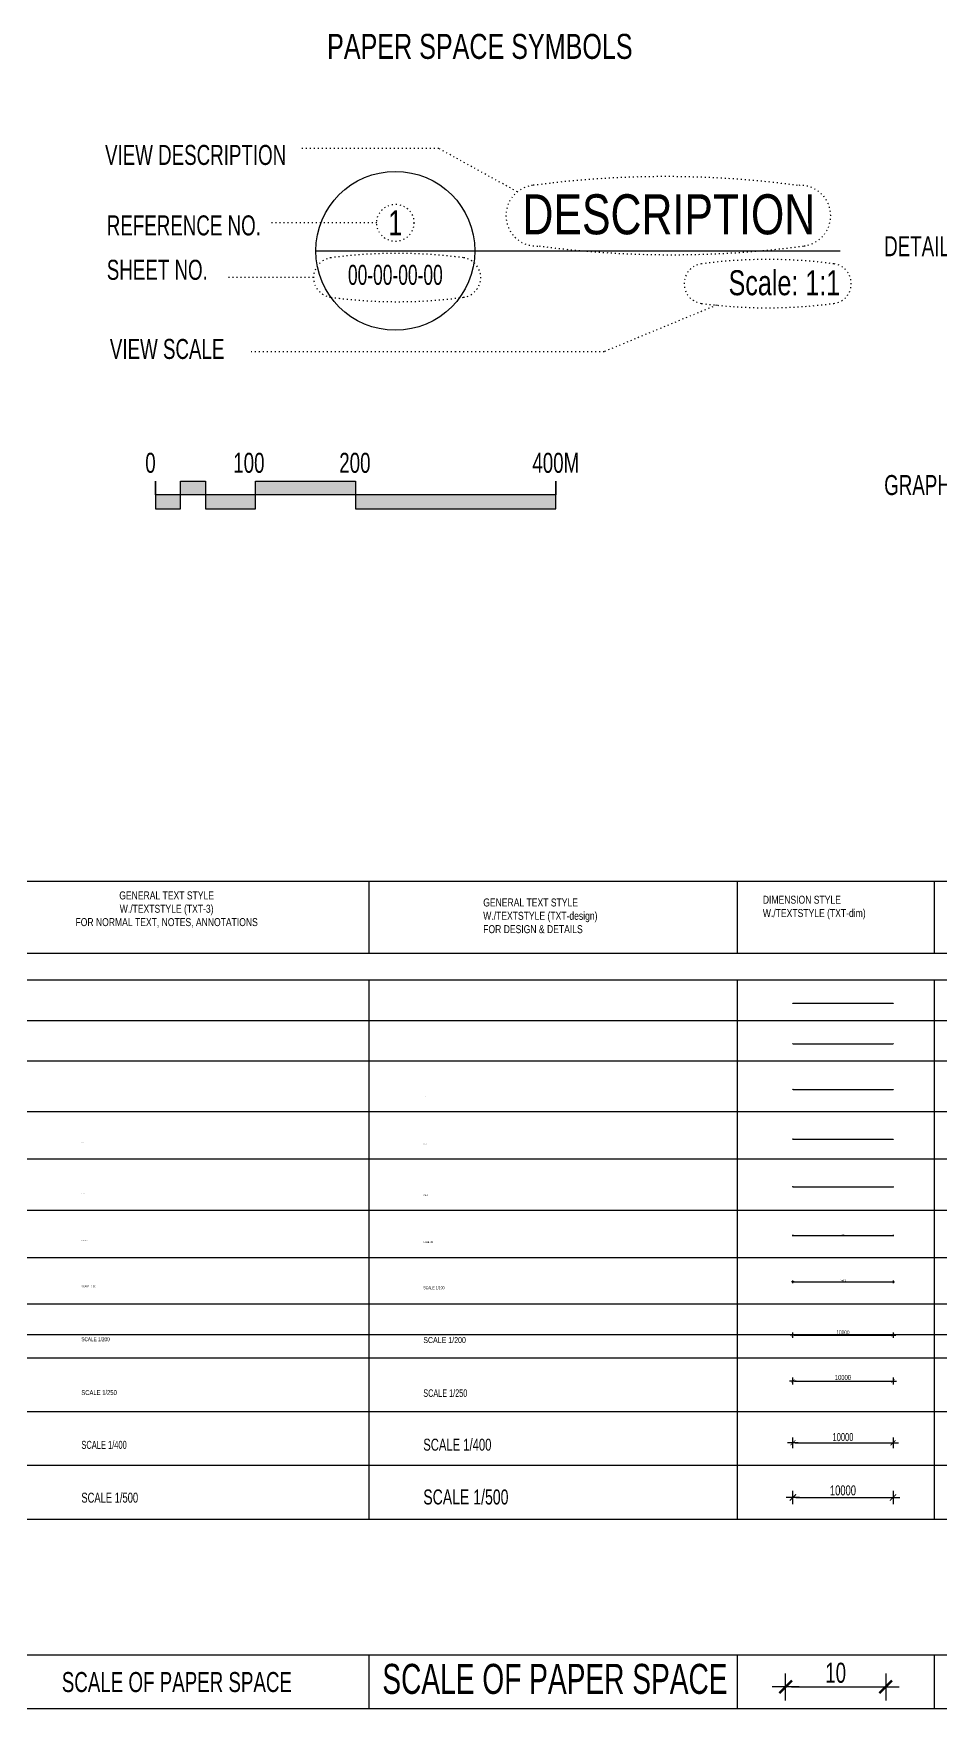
# Model space of a CAD drawing. Extents: x -1 to 478, y -15 to 369.
# Drawn here: x 109 to 199.6, y -15.4 to 152 of the extents above; entities that cross this region are included whole.
import ezdxf
from ezdxf.enums import TextEntityAlignment as Align

# ---------------------------------------------------------------- set-up
doc = ezdxf.new("R2010")
doc.units = 0
doc.header["$MEASUREMENT"] = 0
doc.linetypes.add('ACAD_ISO07W100', pattern=[3, 0, -3])
for name, color, linetype in [('LA-GNRL-Design Text', 3, 'Continuous'), ('LA-GNRL-NOTES-Text-01', 183, 'Continuous'), ('LA-GNRL-NOTES-Text-02', 150, 'Continuous'), ('LA-GNRL-NOTES-Text-03', 240, 'Continuous'), ('LA-GNRL-Paper Space Symbols', 161, 'Continuous'), ('LA-STAK-Dimensions', 180, 'Continuous')]:
    doc.layers.add(name, color=color, linetype=linetype)
doc.styles.add('TXT- (1)', font='gh-general font.shx', dxfattribs={"width": 0.8})
doc.styles.add('TXT- (2)', font='gh-general font.shx', dxfattribs={"width": 0.75})
doc.styles.add('TXT- (3)', font='gh-general font.shx', dxfattribs={"width": 0.7})
doc.styles.add('TXT- (design)', font='stylu.ttf', dxfattribs={"width": 0.7})
doc.styles.add('TXT- (dim)', font='gh-dimenion font.shx', dxfattribs={"width": 0.7})
doc.dimstyles.new('DIM (1-10)', dxfattribs={"dimtxt": 0.02, "dimasz": 0.006, "dimexe": 0.09, "dimexo": 0, "dimgap": 0.004, "dimtad": 1, "dimdec": 0, "dimlfac": 1000, "dimzin": 0, "dimdsep": 46, "dimtxsty": 'TXT- (dim)', "dimblk1": 'PR-B-LA-GN-DimTick', "dimblk2": 'PR-B-LA-GN-DimTick', "dimsah": 1, "dimcen": 0.004, "dimse1": 1, "dimse2": 1, "dimclrd": 256, "dimclre": 9, "dimclrt": 100, "dimazin": 0, "dimtfac": 1, "dimtdec": 0, "dimtofl": 0, "dimtmove": 2, "dimatfit": 3, "dimldrblk": 'PR-B-LA-GN-Leader-Arrow', "dimfxl": 0.09, "dimtolj": 1, "dimarcsym": 0})
doc.dimstyles.new('DIM (1-100)', dxfattribs={"dimtxt": 0.2, "dimasz": 0.06, "dimexe": 0.09, "dimexo": 0, "dimgap": 0.04, "dimtad": 1, "dimdec": 0, "dimlfac": 1000, "dimzin": 0, "dimdsep": 46, "dimtxsty": 'TXT- (dim)', "dimblk1": 'PR-B-LA-GN-DimTick', "dimblk2": 'PR-B-LA-GN-DimTick', "dimsah": 1, "dimcen": 0.04, "dimse1": 1, "dimse2": 1, "dimclrd": 256, "dimclre": 9, "dimclrt": 100, "dimazin": 0, "dimtfac": 1, "dimtdec": 0, "dimtofl": 0, "dimtmove": 2, "dimatfit": 3, "dimldrblk": 'PR-B-LA-GN-Leader-Arrow', "dimfxl": 0.09, "dimtolj": 1, "dimarcsym": 0})
doc.dimstyles.new('DIM (1-2)', dxfattribs={"dimtxt": 0.004, "dimasz": 0.0012, "dimexe": 0.09, "dimexo": 0, "dimgap": 0.0008, "dimtad": 1, "dimdec": 0, "dimlfac": 1000, "dimzin": 0, "dimdsep": 46, "dimtxsty": 'TXT- (dim)', "dimblk1": 'PR-B-LA-GN-DimTick', "dimblk2": 'PR-B-LA-GN-DimTick', "dimsah": 1, "dimcen": 0.0008, "dimse1": 1, "dimse2": 1, "dimclrd": 256, "dimclre": 9, "dimclrt": 100, "dimazin": 0, "dimtfac": 1, "dimtdec": 0, "dimtofl": 0, "dimtmove": 2, "dimatfit": 3, "dimldrblk": 'PR-B-LA-GN-Leader-Arrow', "dimfxl": 0.09, "dimtolj": 1, "dimarcsym": 0})
doc.dimstyles.new('DIM (1-20)', dxfattribs={"dimtxt": 0.04, "dimasz": 0.012, "dimexe": 0.09, "dimexo": 0, "dimgap": 0.008, "dimtad": 1, "dimdec": 0, "dimlfac": 1000, "dimzin": 0, "dimdsep": 46, "dimtxsty": 'TXT- (dim)', "dimblk1": 'PR-B-LA-GN-DimTick', "dimblk2": 'PR-B-LA-GN-DimTick', "dimsah": 1, "dimcen": 0.008, "dimse1": 1, "dimse2": 1, "dimclrd": 256, "dimclre": 9, "dimclrt": 100, "dimazin": 0, "dimtfac": 1, "dimtdec": 0, "dimtofl": 0, "dimtmove": 2, "dimatfit": 3, "dimldrblk": 'PR-B-LA-GN-Leader-Arrow', "dimfxl": 0.09, "dimtolj": 1, "dimarcsym": 0})
doc.dimstyles.new('DIM (1-200)', dxfattribs={"dimtxt": 0.4, "dimasz": 0.12, "dimexe": 0.09, "dimexo": 0, "dimgap": 0.08, "dimtad": 1, "dimdec": 0, "dimlfac": 1000, "dimzin": 0, "dimdsep": 46, "dimtxsty": 'TXT- (dim)', "dimblk1": 'PR-B-LA-GN-DimTick', "dimblk2": 'PR-B-LA-GN-DimTick', "dimsah": 1, "dimcen": 0.08, "dimse1": 1, "dimse2": 1, "dimclrd": 256, "dimclre": 9, "dimclrt": 100, "dimazin": 0, "dimtfac": 1, "dimtdec": 0, "dimtofl": 0, "dimtmove": 2, "dimatfit": 3, "dimldrblk": 'PR-B-LA-GN-Leader-Arrow', "dimfxl": 0.09, "dimtolj": 1, "dimarcsym": 0})
doc.dimstyles.new('DIM (1-25)', dxfattribs={"dimtxt": 0.05, "dimasz": 0.015, "dimexe": 0.09, "dimexo": 0, "dimgap": 0.01, "dimtad": 1, "dimdec": 0, "dimlfac": 1000, "dimzin": 0, "dimdsep": 46, "dimtxsty": 'TXT- (dim)', "dimblk1": 'PR-B-LA-GN-DimTick', "dimblk2": 'PR-B-LA-GN-DimTick', "dimsah": 1, "dimcen": 0.01, "dimse1": 1, "dimse2": 1, "dimclrd": 256, "dimclre": 9, "dimclrt": 100, "dimazin": 0, "dimtfac": 1, "dimtdec": 0, "dimtofl": 0, "dimtmove": 2, "dimatfit": 3, "dimldrblk": 'PR-B-LA-GN-Leader-Arrow', "dimfxl": 0.09, "dimtolj": 1, "dimarcsym": 0})
doc.dimstyles.new('DIM (1-250)', dxfattribs={"dimtxt": 0.5, "dimasz": 0.15, "dimexe": 0.09, "dimexo": 0, "dimgap": 0.1, "dimtad": 1, "dimdec": 0, "dimlfac": 1000, "dimzin": 0, "dimdsep": 46, "dimtxsty": 'TXT- (dim)', "dimblk1": 'PR-B-LA-GN-DimTick', "dimblk2": 'PR-B-LA-GN-DimTick', "dimsah": 1, "dimcen": 0.1, "dimse1": 1, "dimse2": 1, "dimclrd": 256, "dimclre": 9, "dimclrt": 100, "dimazin": 0, "dimtfac": 1, "dimtdec": 0, "dimtofl": 0, "dimtmove": 2, "dimatfit": 3, "dimldrblk": 'PR-B-LA-GN-Leader-Arrow', "dimfxl": 0.09, "dimtolj": 1, "dimarcsym": 0})
doc.dimstyles.new('DIM (1-400)', dxfattribs={"dimtxt": 0.8, "dimasz": 0.24, "dimexe": 0.09, "dimexo": 0, "dimgap": 0.16, "dimtad": 1, "dimdec": 0, "dimlfac": 1000, "dimzin": 0, "dimdsep": 46, "dimtxsty": 'TXT- (dim)', "dimblk1": 'PR-B-LA-GN-DimTick', "dimblk2": 'PR-B-LA-GN-DimTick', "dimsah": 1, "dimcen": 0.16, "dimse1": 1, "dimse2": 1, "dimclrd": 256, "dimclre": 9, "dimclrt": 100, "dimazin": 0, "dimtfac": 1, "dimtdec": 0, "dimtofl": 0, "dimtmove": 2, "dimatfit": 3, "dimldrblk": 'PR-B-LA-GN-Leader-Arrow', "dimfxl": 0.09, "dimtolj": 1, "dimarcsym": 0})
doc.dimstyles.new('DIM (1-5)', dxfattribs={"dimtxt": 0.01, "dimasz": 0.003, "dimexe": 0.09, "dimexo": 0, "dimgap": 0.002, "dimtad": 1, "dimdec": 0, "dimlfac": 1000, "dimzin": 0, "dimdsep": 46, "dimtxsty": 'TXT- (dim)', "dimblk1": 'PR-B-LA-GN-DimTick', "dimblk2": 'PR-B-LA-GN-DimTick', "dimsah": 1, "dimcen": 0.002, "dimse1": 1, "dimse2": 1, "dimclrd": 256, "dimclre": 9, "dimclrt": 100, "dimazin": 0, "dimtfac": 1, "dimtdec": 0, "dimtofl": 0, "dimtmove": 2, "dimatfit": 3, "dimldrblk": 'PR-B-LA-GN-Leader-Arrow', "dimfxl": 0.09, "dimtolj": 1, "dimarcsym": 0})
doc.dimstyles.new('DIM (1-50)', dxfattribs={"dimtxt": 0.1, "dimasz": 0.03, "dimexe": 0.09, "dimexo": 0, "dimgap": 0.02, "dimtad": 1, "dimdec": 0, "dimlfac": 1000, "dimzin": 0, "dimdsep": 46, "dimtxsty": 'TXT- (dim)', "dimblk1": 'PR-B-LA-GN-DimTick', "dimblk2": 'PR-B-LA-GN-DimTick', "dimsah": 1, "dimcen": 0.02, "dimse1": 1, "dimse2": 1, "dimclrd": 256, "dimclre": 9, "dimclrt": 100, "dimazin": 0, "dimtfac": 1, "dimtdec": 0, "dimtofl": 0, "dimtmove": 2, "dimatfit": 3, "dimldrblk": 'PR-B-LA-GN-Leader-Arrow', "dimfxl": 0.09, "dimtolj": 1, "dimarcsym": 0})
doc.dimstyles.new('DIM (1-500)', dxfattribs={"dimtxt": 1, "dimasz": 0.3, "dimexe": 0.09, "dimexo": 0, "dimgap": 0.2, "dimtad": 1, "dimdec": 0, "dimlfac": 1000, "dimzin": 0, "dimdsep": 46, "dimtxsty": 'TXT- (dim)', "dimblk1": 'PR-B-LA-GN-DimTick', "dimblk2": 'PR-B-LA-GN-DimTick', "dimsah": 1, "dimcen": 0.2, "dimse1": 1, "dimse2": 1, "dimclrd": 256, "dimclre": 9, "dimclrt": 100, "dimazin": 0, "dimtfac": 1, "dimtdec": 0, "dimtofl": 0, "dimtmove": 2, "dimatfit": 3, "dimldrblk": 'PR-B-LA-GN-Leader-Arrow', "dimfxl": 0.09, "dimtolj": 1, "dimarcsym": 0})
doc.dimstyles.new('DIM- (PAPERSPACE)', dxfattribs={"dimtxt": 2, "dimasz": 0.6, "dimexe": 0.09, "dimexo": 0, "dimgap": 0.4, "dimtad": 1, "dimdec": 0, "dimzin": 0, "dimdsep": 46, "dimtxsty": 'TXT- (dim)', "dimblk1": 'PR-B-LA-GN-DimTick', "dimblk2": 'PR-B-LA-GN-DimTick', "dimsah": 1, "dimcen": 0.4, "dimse1": 1, "dimse2": 1, "dimclrd": 256, "dimclre": 9, "dimclrt": 100, "dimazin": 0, "dimtfac": 1, "dimtdec": 0, "dimtofl": 0, "dimtmove": 2, "dimatfit": 3, "dimldrblk": 'PR-B-LA-GN-Leader-Arrow', "dimfxl": 0.09, "dimtolj": 1, "dimarcsym": 0})

# ---------------------------------------------------------------- blocks, each defined once
blk = doc.blocks.new('PR-B-LA-GN-DimTick')
at = {"color": 90}
for p, q in [((-2.25, 0), (2.25, 0)), ((0, 2.25), (0, -2.25))]:
    blk.add_line(p, q, dxfattribs=at)
at = {"const_width": 0.375}
blk.add_lwpolyline([(-1.05, -1.05), (1.05, 1.05)], dxfattribs=at)
blk = doc.blocks.new('*D1')
at = {"layer": 'DEFPOINTS', "color": 0, "lineweight": 100, "transparency": 16777216}
for p in [(184.88, 12.07), (194.88, 12.07), (194.88, 11.18)]:
    blk.add_point(p, dxfattribs=at)
at = {"layer": 'LA-STAK-Dimensions', "lineweight": -2, "transparency": 16777216}
blk.add_line((185.12, 11.18), (194.64, 11.18), dxfattribs=at)
at = {"layer": 'LA-STAK-Dimensions', "lineweight": -2, "transparency": 16777216, "xscale": 0.24, "yscale": 0.24, "zscale": 0.24, "rotation": 180}
blk.add_blockref('PR-B-LA-GN-DimTick', (184.88, 11.18), dxfattribs=at)
at = {"layer": 'LA-STAK-Dimensions', "lineweight": -2, "transparency": 16777216, "xscale": 0.24, "yscale": 0.24, "zscale": 0.24}
blk.add_blockref('PR-B-LA-GN-DimTick', (194.88, 11.18), dxfattribs=at)
at = {"layer": 'LA-STAK-Dimensions', "color": 100, "transparency": 16777216, "insert": (189.88, 11.74), "char_height": 0.8, "attachment_point": 5, "style": 'TXT- (dim)'}
blk.add_mtext('\\A1;10000', dxfattribs=at)
blk = doc.blocks.new('PR-B-LA-GN-Leader-Arrow')
at = {"color": 0, "linetype": 'ByBlock', "lineweight": -2}
blk.add_line((-0.75, 0), (-1.5, 0), dxfattribs=at)
at = {"color": 0, "linetype": 'ByBlock'}
blk.add_solid([(-0.75, 0.75), (0.75, 0.75), (-0.75, -0.75), (0.75, -0.75)], dxfattribs=at)
blk = doc.blocks.new('*D2')
at = {"layer": 'DEFPOINTS', "color": 0, "lineweight": 100, "transparency": 16777216}
for p in [(184.88, 18.25), (194.88, 18.25), (194.88, 17.35)]:
    blk.add_point(p, dxfattribs=at)
at = {"layer": 'LA-STAK-Dimensions', "lineweight": -2, "transparency": 16777216}
blk.add_line((185.03, 17.35), (194.73, 17.35), dxfattribs=at)
at = {"layer": 'LA-STAK-Dimensions', "lineweight": -2, "transparency": 16777216, "xscale": 0.15, "yscale": 0.15, "zscale": 0.15, "rotation": 180}
blk.add_blockref('PR-B-LA-GN-DimTick', (184.88, 17.35), dxfattribs=at)
at = {"layer": 'LA-STAK-Dimensions', "lineweight": -2, "transparency": 16777216, "xscale": 0.15, "yscale": 0.15, "zscale": 0.15}
blk.add_blockref('PR-B-LA-GN-DimTick', (194.88, 17.35), dxfattribs=at)
at = {"layer": 'LA-STAK-Dimensions', "color": 100, "transparency": 16777216, "insert": (189.88, 17.7), "char_height": 0.5, "attachment_point": 5, "style": 'TXT- (dim)'}
blk.add_mtext('\\A1;10000', dxfattribs=at)
blk = doc.blocks.new('*D3')
at = {"layer": 'DEFPOINTS', "color": 0, "lineweight": 100, "transparency": 16777216}
for p in [(184.88, 22.83), (194.88, 22.83), (194.88, 21.93)]:
    blk.add_point(p, dxfattribs=at)
at = {"layer": 'LA-STAK-Dimensions', "lineweight": -2, "transparency": 16777216}
blk.add_line((185, 21.93), (194.76, 21.93), dxfattribs=at)
at = {"layer": 'LA-STAK-Dimensions', "lineweight": -2, "transparency": 16777216, "xscale": 0.12, "yscale": 0.12, "zscale": 0.12, "rotation": 180}
blk.add_blockref('PR-B-LA-GN-DimTick', (184.88, 21.93), dxfattribs=at)
at = {"layer": 'LA-STAK-Dimensions', "lineweight": -2, "transparency": 16777216, "xscale": 0.12, "yscale": 0.12, "zscale": 0.12}
blk.add_blockref('PR-B-LA-GN-DimTick', (194.88, 21.93), dxfattribs=at)
at = {"layer": 'LA-STAK-Dimensions', "color": 100, "transparency": 16777216, "insert": (189.88, 22.21), "char_height": 0.4, "attachment_point": 5, "style": 'TXT- (dim)'}
blk.add_mtext('\\A1;10000', dxfattribs=at)
blk = doc.blocks.new('*D4')
at = {"layer": 'DEFPOINTS', "color": 0, "lineweight": 100, "transparency": 16777216}
for p in [(184.88, 28.14), (194.88, 28.14), (194.88, 27.25)]:
    blk.add_point(p, dxfattribs=at)
at = {"layer": 'LA-STAK-Dimensions', "lineweight": -2, "transparency": 16777216}
blk.add_line((184.94, 27.25), (194.82, 27.25), dxfattribs=at)
at = {"layer": 'LA-STAK-Dimensions', "lineweight": -2, "transparency": 16777216, "xscale": 0.06, "yscale": 0.06, "zscale": 0.06, "rotation": 180}
blk.add_blockref('PR-B-LA-GN-DimTick', (184.88, 27.25), dxfattribs=at)
at = {"layer": 'LA-STAK-Dimensions', "lineweight": -2, "transparency": 16777216, "xscale": 0.06, "yscale": 0.06, "zscale": 0.06}
blk.add_blockref('PR-B-LA-GN-DimTick', (194.88, 27.25), dxfattribs=at)
at = {"layer": 'LA-STAK-Dimensions', "color": 100, "transparency": 16777216, "insert": (189.88, 27.39), "char_height": 0.2, "attachment_point": 5, "style": 'TXT- (dim)'}
blk.add_mtext('\\A1;10000', dxfattribs=at)
blk = doc.blocks.new('*D5')
at = {"layer": 'DEFPOINTS', "color": 0, "lineweight": 100, "transparency": 16777216}
for p in [(184.88, 32.79), (194.88, 32.79), (194.88, 31.89)]:
    blk.add_point(p, dxfattribs=at)
at = {"layer": 'LA-STAK-Dimensions', "lineweight": -2, "transparency": 16777216}
blk.add_line((184.91, 31.89), (194.85, 31.89), dxfattribs=at)
at = {"layer": 'LA-STAK-Dimensions', "lineweight": -2, "transparency": 16777216, "xscale": 0.03, "yscale": 0.03, "zscale": 0.03, "rotation": 180}
blk.add_blockref('PR-B-LA-GN-DimTick', (184.88, 31.89), dxfattribs=at)
at = {"layer": 'LA-STAK-Dimensions', "lineweight": -2, "transparency": 16777216, "xscale": 0.03, "yscale": 0.03, "zscale": 0.03}
blk.add_blockref('PR-B-LA-GN-DimTick', (194.88, 31.89), dxfattribs=at)
at = {"layer": 'LA-STAK-Dimensions', "color": 100, "transparency": 16777216, "insert": (189.88, 31.96), "char_height": 0.1, "attachment_point": 5, "style": 'TXT- (dim)'}
blk.add_mtext('\\A1;10000', dxfattribs=at)
blk = doc.blocks.new('*D6')
at = {"layer": 'DEFPOINTS', "color": 0, "lineweight": 100, "transparency": 16777216}
for p in [(184.88, 37.65), (194.88, 37.65), (194.88, 36.76)]:
    blk.add_point(p, dxfattribs=at)
at = {"layer": 'LA-STAK-Dimensions', "lineweight": -2, "transparency": 16777216}
blk.add_line((184.89, 36.76), (194.86, 36.76), dxfattribs=at)
at = {"layer": 'LA-STAK-Dimensions', "lineweight": -2, "transparency": 16777216, "xscale": 0.015, "yscale": 0.015, "zscale": 0.015, "rotation": 180}
blk.add_blockref('PR-B-LA-GN-DimTick', (184.88, 36.76), dxfattribs=at)
at = {"layer": 'LA-STAK-Dimensions', "lineweight": -2, "transparency": 16777216, "xscale": 0.015, "yscale": 0.015, "zscale": 0.015}
blk.add_blockref('PR-B-LA-GN-DimTick', (194.88, 36.76), dxfattribs=at)
at = {"layer": 'LA-STAK-Dimensions', "color": 100, "transparency": 16777216, "insert": (189.88, 36.79), "char_height": 0.05, "attachment_point": 5, "style": 'TXT- (dim)'}
blk.add_mtext('\\A1;10000', dxfattribs=at)
blk = doc.blocks.new('*D7')
at = {"layer": 'DEFPOINTS', "color": 0, "lineweight": 100, "transparency": 16777216}
for p in [(184.88, 42.41), (194.88, 42.41), (194.88, 41.51)]:
    blk.add_point(p, dxfattribs=at)
at = {"layer": 'LA-STAK-Dimensions', "lineweight": -2, "transparency": 16777216}
blk.add_line((184.89, 41.51), (194.87, 41.51), dxfattribs=at)
at = {"layer": 'LA-STAK-Dimensions', "lineweight": -2, "transparency": 16777216, "xscale": 0.012, "yscale": 0.012, "zscale": 0.012, "rotation": 180}
blk.add_blockref('PR-B-LA-GN-DimTick', (184.88, 41.51), dxfattribs=at)
at = {"layer": 'LA-STAK-Dimensions', "lineweight": -2, "transparency": 16777216, "xscale": 0.012, "yscale": 0.012, "zscale": 0.012}
blk.add_blockref('PR-B-LA-GN-DimTick', (194.88, 41.51), dxfattribs=at)
at = {"layer": 'LA-STAK-Dimensions', "color": 100, "transparency": 16777216, "insert": (189.88, 41.54), "char_height": 0.04, "attachment_point": 5, "style": 'TXT- (dim)'}
blk.add_mtext('\\A1;10000', dxfattribs=at)
blk = doc.blocks.new('*D8')
at = {"layer": 'DEFPOINTS', "color": 0, "lineweight": 100, "transparency": 16777216}
for p in [(184.88, 47.39), (194.88, 47.39), (194.88, 46.5)]:
    blk.add_point(p, dxfattribs=at)
at = {"layer": 'LA-STAK-Dimensions', "lineweight": -2, "transparency": 16777216}
blk.add_line((184.89, 46.5), (194.87, 46.5), dxfattribs=at)
at = {"layer": 'LA-STAK-Dimensions', "lineweight": -2, "transparency": 16777216, "xscale": 0.006, "yscale": 0.006, "zscale": 0.006, "rotation": 180}
blk.add_blockref('PR-B-LA-GN-DimTick', (184.88, 46.5), dxfattribs=at)
at = {"layer": 'LA-STAK-Dimensions', "lineweight": -2, "transparency": 16777216, "xscale": 0.006, "yscale": 0.006, "zscale": 0.006}
blk.add_blockref('PR-B-LA-GN-DimTick', (194.88, 46.5), dxfattribs=at)
at = {"layer": 'LA-STAK-Dimensions', "color": 100, "transparency": 16777216, "insert": (189.88, 46.51), "char_height": 0.02, "attachment_point": 5, "style": 'TXT- (dim)'}
blk.add_mtext('\\A1;10000', dxfattribs=at)
blk = doc.blocks.new('*D9')
at = {"layer": 'DEFPOINTS', "color": 0, "lineweight": 100, "transparency": 16777216}
for p in [(184.88, 51.96), (194.88, 51.96), (194.88, 51.06)]:
    blk.add_point(p, dxfattribs=at)
at = {"layer": 'LA-STAK-Dimensions', "lineweight": -2, "transparency": 16777216}
blk.add_line((184.88, 51.06), (194.88, 51.06), dxfattribs=at)
at = {"layer": 'LA-STAK-Dimensions', "lineweight": -2, "transparency": 16777216, "xscale": 0.003, "yscale": 0.003, "zscale": 0.003, "rotation": 180}
blk.add_blockref('PR-B-LA-GN-DimTick', (184.88, 51.06), dxfattribs=at)
at = {"layer": 'LA-STAK-Dimensions', "lineweight": -2, "transparency": 16777216, "xscale": 0.003, "yscale": 0.003, "zscale": 0.003}
blk.add_blockref('PR-B-LA-GN-DimTick', (194.88, 51.06), dxfattribs=at)
at = {"layer": 'LA-STAK-Dimensions', "color": 100, "transparency": 16777216, "insert": (189.88, 51.07), "char_height": 0.01, "attachment_point": 5, "style": 'TXT- (dim)'}
blk.add_mtext('\\A1;10000', dxfattribs=at)
blk = doc.blocks.new('*D10')
at = {"layer": 'DEFPOINTS', "color": 0, "lineweight": 100, "transparency": 16777216}
for p in [(184.88, 56), (194.88, 56), (194.88, 55.1)]:
    blk.add_point(p, dxfattribs=at)
at = {"layer": 'LA-STAK-Dimensions', "lineweight": -2, "transparency": 16777216}
blk.add_line((184.88, 55.1), (194.88, 55.1), dxfattribs=at)
at = {"layer": 'LA-STAK-Dimensions', "lineweight": -2, "transparency": 16777216, "xscale": 0.0012, "yscale": 0.0012, "zscale": 0.0012, "rotation": 180}
blk.add_blockref('PR-B-LA-GN-DimTick', (184.88, 55.1), dxfattribs=at)
at = {"layer": 'LA-STAK-Dimensions', "lineweight": -2, "transparency": 16777216, "xscale": 0.0012, "yscale": 0.0012, "zscale": 0.0012}
blk.add_blockref('PR-B-LA-GN-DimTick', (194.88, 55.1), dxfattribs=at)
at = {"layer": 'LA-STAK-Dimensions', "color": 100, "transparency": 16777216, "insert": (189.88, 55.1), "char_height": 0.004, "attachment_point": 5, "style": 'TXT- (dim)'}
blk.add_mtext('\\A1;10000', dxfattribs=at)
blk = doc.blocks.new('*U25')
for p, q in [((-7.94, 0), (7.94, 0)), ((7.94, 0), (44.44, 0))]:
    blk.add_line(p, q)
blk.add_circle((0, 0), 7.94)
at = {"layer": 'LA-GNRL-NOTES-Text-01', "style": 'TXT- (1)', "width": 0.8}
blk.add_attdef('VIEW-DESCRIPTION', (12.7, 1.65), '', height=4, dxfattribs=at)
at = {"layer": 'LA-GNRL-NOTES-Text-02', "style": 'TXT- (2)', "width": 0.75, "flags": 8}
blk.add_attdef('DETAIL-NUMBER', text='', height=2.5, dxfattribs=at).set_placement((0, 0.79), align=Align.BOTTOM_CENTER)
blk.add_attdef('VPSCALE', text='', height=2.5, dxfattribs=at).set_placement((44.44, -1.94), align=Align.TOP_RIGHT)
at = {"layer": 'LA-GNRL-NOTES-Text-03', "style": 'TXT- (3)', "width": 0.65, "flags": 8}
blk.add_attdef('SHEETNUMBER', text='', height=2, dxfattribs=at).set_placement((0, -1.4), align=Align.TOP_CENTER)
blk = doc.blocks.new('*U22')
h = blk.add_hatch(color=256)
h.paths.add_polyline_path([(2.5, -1.38), (2.5, 0), (0, 0), (0, -1.38)])
h.paths.add_polyline_path([(5, 0), (5, -1.38), (10, -1.38), (10, 0)])
h.paths.add_polyline_path([(2.5, 1.38), (2.5, 0), (5, 0), (5, 1.38)])
h.paths.add_polyline_path([(20, 0), (20, 1.38), (10, 1.38), (10, 0)])
h.paths.add_polyline_path([(20, 0), (20, -1.38), (40, -1.38), (40, 0)])
blk.add_line((0, 0), (0, 1.38))
for points in [[(0, 1.38), (0, -1.38), (2.5, -1.38), (2.5, 1.38), (5, 1.38), (5, -1.38), (10, -1.38), (10, 1.38), (20, 1.38), (20, -1.38), (40, -1.38), (40, 1.38)], [(40, 0), (0, 0)], [(40, 1.38), (40, 0)]]:
    blk.add_lwpolyline(points)
at = {"layer": 'LA-GNRL-NOTES-Text-03', "style": 'TXT- (3)', "width": 0.7}
for s, p in [('0', (-0.49, 3.21)), ('100', (9.34, 3.21)), ('200', (19.93, 3.21)), ('400M', (40, 3.21))]:
    blk.add_text(s, height=2, dxfattribs=at).set_placement(p, align=Align.MIDDLE)
blk = doc.blocks.new('*D21')
at = {"layer": 'DEFPOINTS', "color": 0, "lineweight": 100, "transparency": 16777216}
for p in [(184.88, 6.61), (194.88, 6.61), (194.88, 5.71)]:
    blk.add_point(p, dxfattribs=at)
at = {"layer": 'LA-STAK-Dimensions', "lineweight": -2, "transparency": 16777216}
blk.add_line((185.18, 5.71), (194.58, 5.71), dxfattribs=at)
at = {"layer": 'LA-STAK-Dimensions', "lineweight": -2, "transparency": 16777216, "xscale": 0.3, "yscale": 0.3, "zscale": 0.3, "rotation": 180}
blk.add_blockref('PR-B-LA-GN-DimTick', (184.88, 5.71), dxfattribs=at)
at = {"layer": 'LA-STAK-Dimensions', "lineweight": -2, "transparency": 16777216, "xscale": 0.3, "yscale": 0.3, "zscale": 0.3}
blk.add_blockref('PR-B-LA-GN-DimTick', (194.88, 5.71), dxfattribs=at)
at = {"layer": 'LA-STAK-Dimensions', "color": 100, "transparency": 16777216, "insert": (189.88, 6.41), "char_height": 1, "attachment_point": 5, "style": 'TXT- (dim)'}
blk.add_mtext('\\A1;10000', dxfattribs=at)
blk = doc.blocks.new('*D24')
at = {"layer": 'DEFPOINTS', "color": 0, "lineweight": 100, "transparency": 16777216}
for p in [(184.15, -12.32), (194.15, -12.32), (194.15, -13.22)]:
    blk.add_point(p, dxfattribs=at)
at = {"layer": 'LA-STAK-Dimensions', "lineweight": -2, "transparency": 16777216}
blk.add_line((184.75, -13.22), (193.55, -13.22), dxfattribs=at)
at = {"layer": 'LA-STAK-Dimensions', "lineweight": -2, "transparency": 16777216, "xscale": 0.6, "yscale": 0.6, "zscale": 0.6, "rotation": 180}
blk.add_blockref('PR-B-LA-GN-DimTick', (184.15, -13.22), dxfattribs=at)
at = {"layer": 'LA-STAK-Dimensions', "lineweight": -2, "transparency": 16777216, "xscale": 0.6, "yscale": 0.6, "zscale": 0.6}
blk.add_blockref('PR-B-LA-GN-DimTick', (194.15, -13.22), dxfattribs=at)
at = {"layer": 'LA-STAK-Dimensions', "color": 100, "transparency": 16777216, "insert": (189.15, -11.82), "char_height": 2, "attachment_point": 5, "style": 'TXT- (dim)'}
blk.add_mtext('\\A1;10', dxfattribs=at)

msp = doc.modelspace()

# ---------------------------------------------------------------- linework, layer by layer
at = {"color": 220, "linetype": 'ACAD_ISO07W100', "ltscale": 0.1}
for p, q in [((143.3068, 133.1063), (132.536, 133.1063)), ((136.9961, 127.6399), (128.3253, 127.6399))]:
    msp.add_line(p, q, dxfattribs=at)
at = {"color": 220}
for p, q in [((478.2768, 67.2725), (3.3053, 67.2725)), ((3.3053, 60.1196), (478.2768, 60.1196))]:
    msp.add_line(p, q, dxfattribs=at)
at = {"color": 220, "linetype": 'ACAD_ISO07W100', "ltscale": 0.1}
for points in [[(157.3531, 136.2019), (149.5202, 140.5296), (135.6522, 140.5296)], [(177.2475, 124.8778), (166.0238, 120.2298), (130.7768, 120.2298)]]:
    msp.add_lwpolyline(points, dxfattribs=at)
for points in [[(158.875, 136.8475, 0.98004874), (159.519, 130.7958, 0.06650649), (185.9946, 130.7965, 0.98004874), (185.3506, 136.8482, 0.06648176), (158.8749, 136.8482, 0.97949583)], [(151.963, 129.6152, 0.06648176), (138.7252, 129.6152, 0.87532509), (138.7252, 125.6646, 0.06648176), (151.963, 125.6646, 0.87532509)], [(188.983, 129.006, 0.06648176), (175.7452, 129.006, 0.87532509), (175.7452, 125.0554, 0.06648176), (188.983, 125.0554, 0.87532509)]]:
    msp.add_lwpolyline(points, format="xyb", close=True, dxfattribs=at)
at = {"color": 220}
for points in [[(142.5202, 67.2725), (142.5202, 60.1196)], [(179.316, 67.2725), (179.316, 60.1196)], [(198.9867, 67.2725), (198.9867, 60.1196)], [(3.3053, 57.4401), (478.2768, 57.4401)], [(142.5202, 57.4401), (142.5202, 3.5475)], [(179.316, 57.4401), (179.316, 3.5475)], [(198.9867, 57.4401), (198.9867, 3.5475)], [(3.3053, 53.3924), (478.2768, 53.3924)], [(3.3053, 49.3447), (478.2768, 49.3447)], [(3.3053, 44.2997), (478.2768, 44.2997)], [(3.3053, 39.5577), (478.2768, 39.5577)], [(3.3053, 34.4261), (478.2768, 34.4261)], [(3.3053, 29.6845), (478.2768, 29.6845)], [(3.3053, 25.0585), (478.2768, 25.0585)], [(3.3053, 19.6808), (478.2768, 19.6808)], [(3.3053, 14.303), (478.2768, 14.303)], [(3.3053, 8.9253), (478.2768, 8.9253)], [(3.3053, 3.5475), (478.2768, 3.5475)], [(3.3053, -10.0042), (478.2768, -10.0042)], [(142.5202, -10.0042), (142.5202, -15.382)], [(179.316, -10.0042), (179.316, -15.382)], [(198.9867, -10.0042), (198.9867, -15.382)], [(3.3053, -15.382), (478.2768, -15.382)]]:
    msp.add_lwpolyline(points, dxfattribs=at)
msp.add_lwpolyline([(3.3053, 22), (442.5, 22)])
at = {"color": 220, "linetype": 'ACAD_ISO07W100', "ltscale": 0.1}
msp.add_circle((145.1648, 133.1063), 1.858, dxfattribs=at)

# ---------------------------------------------------------------- block references
at = {"layer": 'LA-GNRL-Paper Space Symbols'}
msp.add_blockref('*U25', (145.1648, 130.3086), dxfattribs=at).add_auto_attribs({'VIEW-DESCRIPTION': 'DESCRIPTION', 'DETAIL-NUMBER': '1', 'SHEETNUMBER': '00-00-00-00', 'VPSCALE': 'Scale: 1:1'})
msp.add_blockref('*U22', (121.1917, 105.912), dxfattribs=at)

# ---------------------------------------------------------------- texts
at = {"layer": 'LA-GNRL-Design Text', "style": 'TXT- (design)', "width": 0.7}
for s, height, p in [('SCALE 1/2', 0.006, (147.9558, 54.8533)), ('SCALE 1/5', 0.015, (147.9558, 50.8056)), ('SCALE 1/10', 0.03, (147.9558, 45.7605)), ('SCALE 1/20', 0.06, (147.9558, 41.0186)), ('SCALE 1/25', 0.075, (147.9558, 35.8869)), ('SCALE 1/50', 0.15, (147.9558, 31.1453)), ('SCALE 1/100', 0.3, (147.9558, 26.5193)), ('SCALE 1/200', 0.6, (147.9558, 21.1416)), ('SCALE 1/250', 0.75, (147.9558, 15.7639)), ('SCALE 1/400', 1.2, (147.9558, 10.3861)), ('SCALE 1/500', 1.5, (147.9558, 5.0084)), ('SCALE OF PAPER SPACE', 3, (143.8649, -13.9212))]:
    msp.add_text(s, height=height, dxfattribs=at).set_placement(p)
at = {"layer": 'LA-GNRL-NOTES-Text-01', "char_height": 0.8, "attachment_point": 1, "style": 'TXT- (1)'}
for s, insert, width in [('\\pxqc;GENERAL TEXT STYLE\\PW./TEXTSTYLE (TXT-3)\\PFOR NORMAL TEXT, NOTES, ANNOTATIONS', (113.647, 66.2836), 17.339985), ('GENERAL TEXT STYLE\\PW./TEXTSTYLE (TXT-design)\\PFOR DESIGN & DETAILS', (153.9436, 65.5789), 26.385621), ('DIMENSION STYLE\\PW./TEXTSTYLE (TXT-dim)', (181.8767, 65.8536), 17.339985)]:
    msp.add_mtext(s, dxfattribs=dict(at, insert=insert, width=width))
at = {"layer": 'LA-GNRL-NOTES-Text-02', "style": 'TXT- (2)', "width": 0.75}
msp.add_text('PAPER SPACE SYMBOLS', height=2.5, dxfattribs=at).set_placement((138.3475, 149.4927))
at = {"layer": 'LA-GNRL-NOTES-Text-03', "style": 'TXT- (3)', "width": 0.7}
for s, height, p in [('VIEW DESCRIPTION', 2, (116.1619, 138.894)), ('REFERENCE NO.', 2, (116.338, 131.8504)), ('DETAIL / VIEW TITLE (INSERT IN PAPER SPACE) (Use dynamic options to reform)  ', 2, (194, 129.7722)), ('SHEET NO.', 2, (116.338, 127.4119)), ('VIEW SCALE', 2, (116.6446, 119.5019)), ('GRAPHIC SCALE (INSERT IN PAPER SPACE) (Use dynamic options to reform regarding needed drawing scale) ', 2, (194, 105.8981)), ('SCALE 1/2', 0.004, (113.7973, 55.036)), ('SCALE 1/5', 0.01, (113.7973, 50.9883)), ('SCALE 1/10', 0.02, (113.7973, 45.9433)), ('SCALE 1/20', 0.04, (113.7973, 41.2013)), ('SCALE 1/25', 0.05, (113.7973, 36.0696)), ('SCALE 1/50', 0.1, (113.7973, 31.328)), ('SCALE 1/100', 0.2, (113.7973, 26.7021)), ('SCALE 1/200', 0.4, (113.7973, 21.3243)), ('SCALE 1/250', 0.5, (113.7973, 15.9466)), ('SCALE 1/400', 0.8, (113.7973, 10.5689)), ('SCALE 1/500', 1, (113.7973, 5.1911)), ('SCALE OF PAPER SPACE', 2, (111.844, -13.7384))]:
    msp.add_text(s, height=height, dxfattribs=at).set_placement(p)

# ---------------------------------------------------------------- dimensions: what is measured, and where the dimension line sits
at = {"layer": 'LA-STAK-Dimensions'}
for base, p1, p2, dimstyle, picture, middle in [((194.8793, 55.1008), (184.8793, 55.995), (194.8793, 55.995), 'DIM (1-2)', '*D10', (189.8793, 55.1036)), ((194.8793, 51.0629), (184.8793, 51.9571), (194.8793, 51.9571), 'DIM (1-5)', '*D9', (189.8793, 51.0699)), ((194.8793, 46.4979), (184.8793, 47.3921), (194.8793, 47.3921), 'DIM (1-10)', '*D8', (189.8793, 46.5119)), ((194.8793, 41.5113), (184.8793, 42.4054), (194.8793, 42.4054), 'DIM (1-20)', '*D7', (189.8793, 41.5393)), ((194.8793, 36.7576), (184.8793, 37.6518), (194.8793, 37.6518), 'DIM (1-25)', '*D6', (189.8793, 36.7926)), ((194.8793, 31.8916), (184.8793, 32.7858), (194.8793, 32.7858), 'DIM (1-50)', '*D5', (189.8793, 31.9616)), ((194.8793, 27.2503), (184.8793, 28.1445), (194.8793, 28.1445), 'DIM (1-100)', '*D4', (189.8793, 27.3903)), ((194.8793, 21.9347), (184.8793, 22.8289), (194.8793, 22.8289), 'DIM (1-200)', '*D3', (189.8793, 22.2147)), ((194.8793, 17.3525), (184.8793, 18.2466), (194.8793, 18.2466), 'DIM (1-250)', '*D2', (189.8793, 17.7025)), ((194.8793, 11.1798), (184.8793, 12.074), (194.8793, 12.074), 'DIM (1-400)', '*D1', (189.8793, 11.7398)), ((194.8793, 5.7131), (184.8793, 6.6073), (194.8793, 6.6073), 'DIM (1-500)', '*D21', (189.8793, 6.4131)), ((194.1509, -13.2164), (184.1509, -12.3222), (194.1509, -12.3222), 'DIM- (PAPERSPACE)', '*D24', (189.1509, -11.8164))]:
    dim = msp.add_linear_dim(base=base, p1=p1, p2=p2, dimstyle=dimstyle, dxfattribs=at)
    dim.commit()
    dim.dimension.update_dxf_attribs({"geometry": picture, "text_midpoint": middle})

doc.saveas('drawing.dxf')
